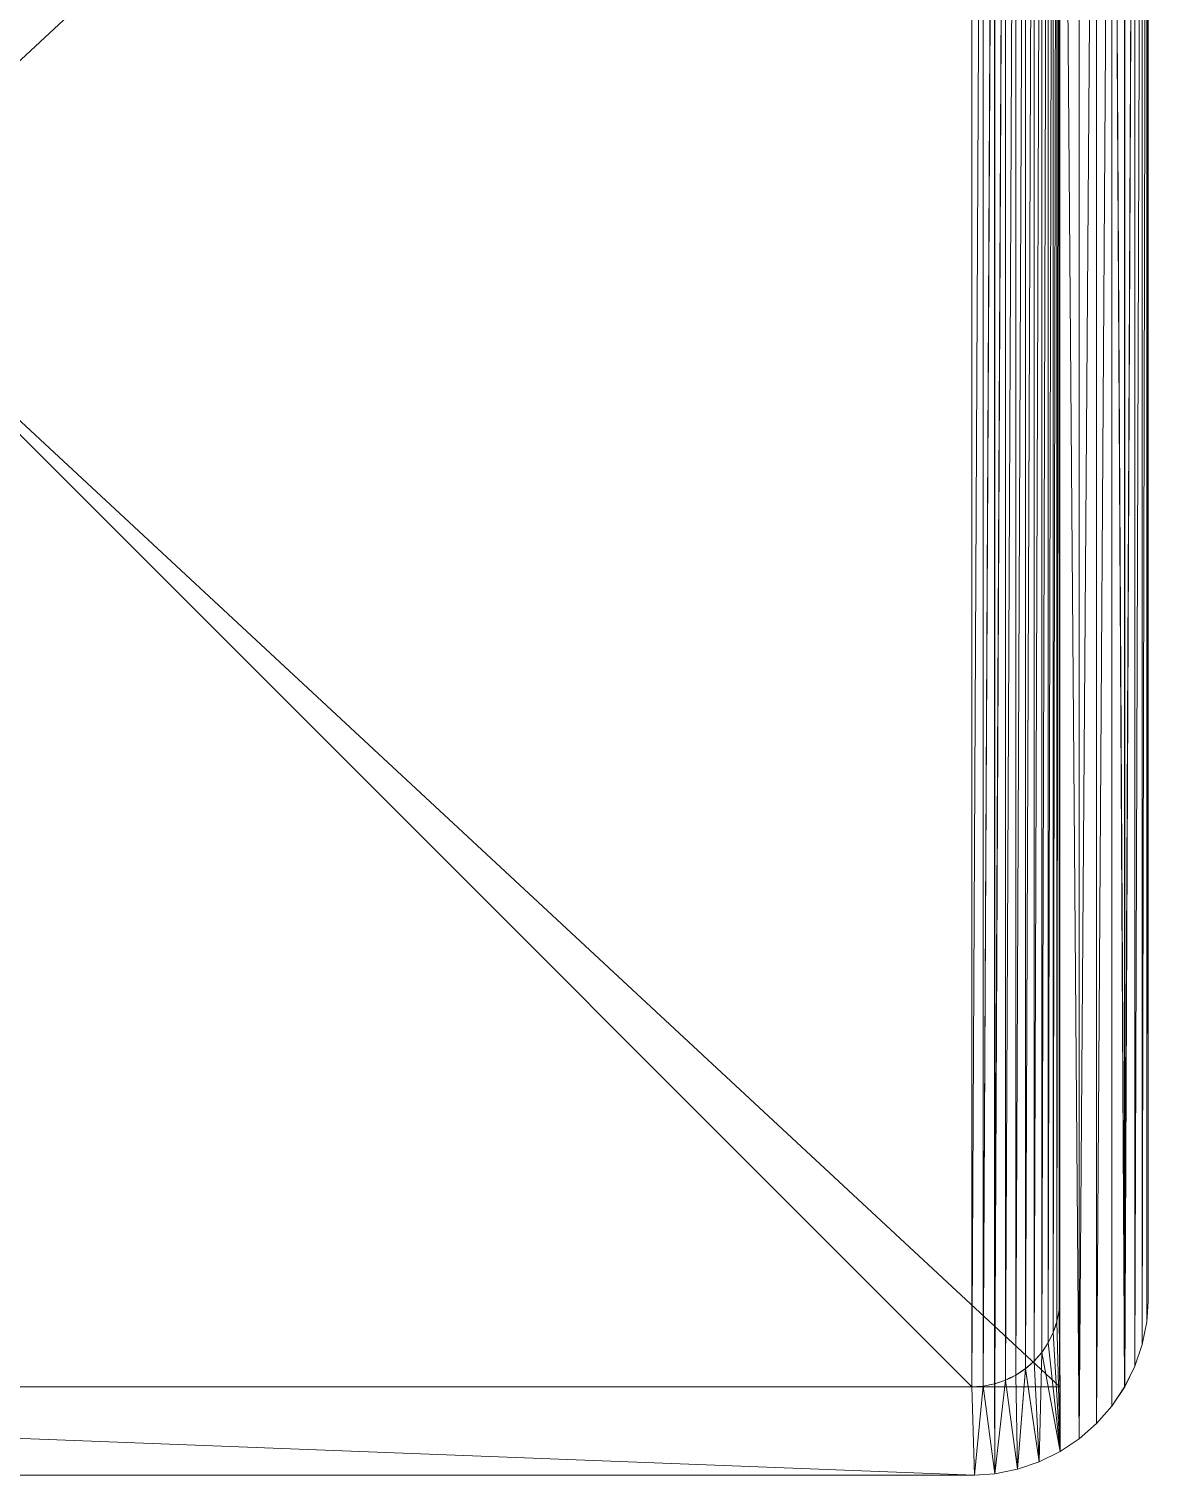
# Model space of a CAD drawing. Header units: millimetres. Extents: x -284281 to 1648660, y -821378 to -151356.
# Drawn here: x -215903.7 to -215751.3, y -270995 to -270798.2 of the extents above; entities that cross this region are included whole.
import ezdxf

# ---------------------------------------------------------------- set-up
doc = ezdxf.new("R2010")
doc.units = ezdxf.units.MM
doc.header["$MEASUREMENT"] = 0

# ---------------------------------------------------------------- blocks, each defined once
blk = doc.blocks.new('Forme_34_1')
at = {"color": 7, "linetype": 'Continuous', "lineweight": 20, "flags": 128}
for points in [[(210366.04, -270671.01), (210030.04, -270983.01)], [(210366.04, -270671.01), (210366.04, -270983.01)], [(210366.04, -270983.01), (210366.04, -270671.01)], [(210030.04, -270983.01), (210366.04, -270983.01)], [(210030.04, -270983.01), (210366.04, -270983.01)]]:
    blk.add_lwpolyline(points, dxfattribs=at)
blk = doc.blocks.new('Forme_35_1')
at = {"color": 7, "linetype": 'Continuous', "lineweight": 20, "flags": 128}
for points in [[(210366.04, -270983.01), (210030.04, -270671.01)], [(210366.04, -270671.01), (210366.04, -270983.01)], [(210366.04, -270983.01), (210030.04, -270983.01)]]:
    blk.add_lwpolyline(points, dxfattribs=at)
blk = doc.blocks.new('Forme_37_1')
at = {"color": 212, "linetype": 'Continuous', "lineweight": 5, "true_color": 0xcb00cc, "flags": 128}
blk.add_lwpolyline([(210177.24, -270983.01), (210354.04, -270983.01), (210354.71, -270982.97), (210355.6, -270982.91), (210356.27, -270982.78), (210357.15, -270982.6), (210357.79, -270982.38), (210358.62, -270982.1), (210359.24, -270981.8), (210360.04, -270981.4), (210360.6, -270981.02), (210361.33, -270980.53), (210361.85, -270980.08), (210362.52, -270979.49), (210363.11, -270978.83), (210363.55, -270978.32), (210364.05, -270977.58), (210364.43, -270977.01), (210364.82, -270976.21), (210365.13, -270975.61), (210365.41, -270974.76), (210365.63, -270974.12), (210365.8, -270973.25), (210365.93, -270972.58), (210365.99, -270971.69), (210366.04, -270971.01), (210366.04, -270807.81), (210366.04, -270683.01)], dxfattribs=at)
at = {"color": 7, "linetype": 'Continuous', "lineweight": 20, "flags": 128}
for points in [[(210366.04, -270683.01), (210365.93, -270972.58), (210365.63, -270974.12), (210365.13, -270975.61), (210364.43, -270977.01), (210363.55, -270978.32), (210362.52, -270979.49), (210361.33, -270980.53), (210360.04, -270981.4), (210358.62, -270982.1), (210357.15, -270982.6), (210355.6, -270982.91), (210354.04, -270983.01), (210042.04, -270983.01)], [(210354.04, -270983.01), (210042.04, -270671.01)], [(210354.04, -270983.01), (210354.04, -270671.01)], [(210354.04, -270983.01), (210355.6, -270671.12)], [(210355.6, -270982.91), (210355.6, -270671.12)], [(210355.6, -270982.91), (210357.15, -270671.42)], [(210357.15, -270982.6), (210357.15, -270671.42)], [(210357.15, -270982.6), (210358.62, -270671.92)], [(210358.62, -270982.1), (210358.62, -270671.92)], [(210358.62, -270982.1), (210360.04, -270672.62)], [(210360.04, -270981.4), (210360.04, -270672.62)], [(210360.04, -270981.4), (210361.33, -270673.49)], [(210361.33, -270980.53), (210361.33, -270673.49)], [(210361.33, -270980.53), (210362.52, -270674.53)], [(210362.52, -270979.49), (210362.52, -270674.53)], [(210362.52, -270979.49), (210363.55, -270675.7)], [(210363.55, -270978.32), (210363.55, -270675.7)], [(210363.55, -270978.32), (210364.43, -270677.01)], [(210364.43, -270977.01), (210364.43, -270677.01)], [(210364.43, -270977.01), (210365.13, -270678.41)], [(210365.13, -270975.61), (210365.13, -270678.41)], [(210365.13, -270975.61), (210365.63, -270679.9)], [(210365.63, -270974.12), (210365.63, -270679.9)], [(210365.63, -270974.12), (210365.93, -270681.45)], [(210365.93, -270972.58), (210365.93, -270681.45)], [(210366.04, -270683.01), (210366.04, -270971.01), (210365.93, -270972.58)]]:
    blk.add_lwpolyline(points, dxfattribs=at)
blk = doc.blocks.new('Forme_38_1')
at = {"color": 7, "linetype": 'Continuous', "lineweight": 20, "flags": 128}
for points in [[(210377.86, -270679.88), (210378.04, -270682.61), (210378.04, -270971.41), (210377.86, -270974.14), (210377.25, -270977.23), (210376.23, -270980.2), (210374.85, -270983.02), (210373.09, -270985.64), (210371.02, -270988), (210368.67, -270990.08), (210366.05, -270991.82), (210363.23, -270993.21), (210360.25, -270994.22), (210357.17, -270994.83), (210354.42, -270995.01), (210041.64, -270995.01)], [(210041.64, -270659.01), (210354.42, -270659.01), (210357.17, -270659.19), (210360.25, -270659.8), (210363.23, -270660.81), (210366.05, -270662.2), (210368.67, -270663.95), (210371.02, -270666.02), (210373.09, -270668.38), (210374.85, -270671), (210376.23, -270673.82), (210377.25, -270676.79), (210377.86, -270679.88), (210378.04, -270971.41)], [(210042.04, -270983.01), (210354.04, -270983.01), (210355.6, -270982.91), (210357.15, -270982.6), (210358.62, -270982.1), (210360.04, -270981.4), (210361.33, -270980.53), (210362.52, -270979.49), (210363.55, -270978.32), (210364.43, -270977.01), (210365.13, -270975.61), (210365.63, -270974.12), (210365.93, -270972.58)], [(210366.05, -270991.82), (210366.04, -270971.01), (210366.04, -270683.01), (210365.93, -270681.45), (210365.63, -270679.9), (210366.05, -270662.2)], [(210368.67, -270990.08), (210366.05, -270662.2)], [(210368.67, -270990.08), (210368.67, -270663.95)], [(210368.67, -270990.08), (210371.02, -270666.02)], [(210371.02, -270988), (210371.02, -270666.02)], [(210371.02, -270988), (210373.09, -270668.38)], [(210374.85, -270983.02), (210373.09, -270668.38)], [(210373.09, -270985.64), (210373.09, -270668.38)], [(210374.85, -270983.02), (210374.85, -270671)], [(210374.85, -270983.02), (210376.23, -270673.82)], [(210376.23, -270980.2), (210376.23, -270673.82)], [(210376.23, -270980.2), (210377.25, -270676.79)], [(210377.25, -270977.23), (210377.25, -270676.79)], [(210377.25, -270977.23), (210377.86, -270679.88)], [(210377.86, -270974.14), (210377.86, -270679.88)], [(210366.05, -270991.82), (210365.93, -270972.58), (210366.04, -270971.01)], [(210366.05, -270991.82), (210365.13, -270975.61)], [(210366.05, -270991.82), (210365.63, -270974.12)], [(210366.05, -270991.82), (210364.43, -270977.01)], [(210363.23, -270993.21), (210362.52, -270979.49)], [(210363.23, -270993.21), (210363.55, -270978.32)], [(210366.05, -270991.82), (210363.55, -270978.32)], [(210360.25, -270994.22), (210360.04, -270981.4)], [(210360.25, -270994.22), (210361.33, -270980.53)], [(210363.23, -270993.21), (210361.33, -270980.53)], [(210354.42, -270995.01), (210042.04, -270983.01)], [(210354.42, -270995.01), (210354.04, -270983.01)], [(210354.42, -270995.01), (210355.6, -270982.91)], [(210357.17, -270994.83), (210355.6, -270982.91)], [(210357.17, -270994.83), (210357.15, -270982.6)], [(210357.17, -270994.83), (210358.62, -270982.1)], [(210360.25, -270994.22), (210358.62, -270982.1)]]:
    blk.add_lwpolyline(points, dxfattribs=at)

msp = doc.modelspace()

# ---------------------------------------------------------------- linework, layer by layer
at = {"color": 7, "linetype": 'Continuous', "lineweight": 20, "flags": 128}
for points in [[(-216087.69029, -270659.00986), (-215774.91022, -270659.00986), (-215772.16222, -270659.18986), (-215769.07822, -270659.80186), (-215766.10222, -270660.80986), (-215763.28222, -270662.20186), (-215760.66622, -270663.95386), (-215758.31422, -270666.01786), (-215756.23822, -270668.38186), (-215754.48621, -270670.99786), (-215753.10621, -270673.81786), (-215752.08621, -270676.79386), (-215751.47421, -270679.87786), (-215751.29421, -270971.40587)], [(-215763.28222, -270991.81787), (-215763.29422, -270971.00988), (-215763.29422, -270683.00986), (-215763.40222, -270681.44986), (-215763.70222, -270679.90186), (-215763.28222, -270662.20186)], [(-215760.66622, -270990.07787), (-215763.28222, -270662.20186)], [(-215760.66622, -270990.07787), (-215760.66622, -270663.95386)], [(-215760.66622, -270990.07787), (-215758.31422, -270666.01786)], [(-215758.31422, -270988.00187), (-215758.31422, -270666.01786)], [(-215758.31422, -270988.00187), (-215756.23822, -270668.38186)], [(-215754.48621, -270983.02187), (-215756.23822, -270668.38186)], [(-215756.23822, -270985.63787), (-215756.23822, -270668.38186)], [(-215763.29422, -270671.00986), (-216099.2943, -270983.00987)], [(-215763.29422, -270983.00987), (-216099.2943, -270671.00986)], [(-215775.29422, -270983.00987), (-216087.29429, -270671.00986)], [(-215775.29422, -270983.00987), (-215775.29422, -270671.00986)], [(-215775.29422, -270983.00987), (-215773.73422, -270671.11786)], [(-215773.73422, -270982.91387), (-215773.73422, -270671.11786)], [(-215773.73422, -270982.91387), (-215772.18622, -270671.41786)], [(-215772.18622, -270982.60187), (-215772.18622, -270671.41786)], [(-215772.18622, -270982.60187), (-215770.71022, -270671.92186)], [(-215770.71022, -270982.09787), (-215770.71022, -270671.92186)], [(-215770.71022, -270982.09787), (-215769.29422, -270672.61786)], [(-215769.29422, -270981.40187), (-215769.29422, -270672.61786)], [(-215763.29422, -270671.00986), (-215763.29422, -270983.00987)], [(-215763.29422, -270983.00987), (-215763.29422, -270671.00986)], [(-215763.29422, -270671.00986), (-215763.29422, -270983.00987)], [(-215754.48621, -270983.02187), (-215754.48621, -270670.99786)], [(-215769.29422, -270981.40187), (-215767.99822, -270673.49386)], [(-215767.99822, -270980.52587), (-215767.99822, -270673.49386)], [(-215767.99822, -270980.52587), (-215766.81022, -270674.52586)], [(-215766.81022, -270979.49387), (-215766.81022, -270674.52586)], [(-215754.48621, -270983.02187), (-215753.10621, -270673.81786)], [(-215753.10621, -270980.20187), (-215753.10621, -270673.81786)], [(-215766.81022, -270979.49387), (-215765.77822, -270675.70186)], [(-215765.77822, -270978.31787), (-215765.77822, -270675.70186)], [(-215765.77822, -270978.31787), (-215764.90222, -270677.00986)], [(-215764.90222, -270977.00987), (-215764.90222, -270677.00986)], [(-215764.90222, -270977.00987), (-215764.20622, -270678.41386)], [(-215764.20622, -270975.60587), (-215764.20622, -270678.41386)], [(-215753.10621, -270980.20187), (-215752.08621, -270676.79386)], [(-215752.08621, -270977.22587), (-215752.08621, -270676.79386)], [(-215751.47421, -270679.87786), (-215751.29421, -270682.61386), (-215751.29421, -270971.40587), (-215751.47421, -270974.14187), (-215752.08621, -270977.22587), (-215753.10621, -270980.20187), (-215754.48621, -270983.02187), (-215756.23822, -270985.63787), (-215758.31422, -270988.00187), (-215760.66622, -270990.07787), (-215763.28222, -270991.81787), (-215766.10222, -270993.20987), (-215769.07822, -270994.21787), (-215772.16222, -270994.82987), (-215774.91022, -270995.00987), (-216087.69029, -270995.00987)], [(-215764.20622, -270975.60587), (-215763.70222, -270679.90186)], [(-215763.70222, -270974.11787), (-215763.70222, -270679.90186)], [(-215752.08621, -270977.22587), (-215751.47421, -270679.87786)], [(-215751.47421, -270974.14187), (-215751.47421, -270679.87786)], [(-215763.70222, -270974.11787), (-215763.40222, -270681.44986)], [(-215763.40222, -270972.58187), (-215763.40222, -270681.44986)], [(-215763.29422, -270683.00986), (-215763.40222, -270972.58187), (-215763.70222, -270974.11787), (-215764.20622, -270975.60587), (-215764.90222, -270977.00987), (-215765.77822, -270978.31787), (-215766.81022, -270979.49387), (-215767.99822, -270980.52587), (-215769.29422, -270981.40187), (-215770.71022, -270982.09787), (-215772.18622, -270982.60187), (-215773.73422, -270982.91387), (-215775.29422, -270983.00987), (-216087.29429, -270983.00987)], [(-215763.29422, -270683.00986), (-215763.29422, -270971.00987), (-215763.40222, -270972.58187)], [(-215763.28222, -270991.81787), (-215763.40222, -270972.58186), (-215763.29422, -270971.00988)], [(-216087.29429, -270983.00987), (-215775.29422, -270983.00987), (-215773.73422, -270982.91387), (-215772.18622, -270982.60187), (-215770.71022, -270982.09787), (-215769.29422, -270981.40187), (-215767.99822, -270980.52587), (-215766.81022, -270979.49387), (-215765.77822, -270978.31787), (-215764.90222, -270977.00987), (-215764.20622, -270975.60587), (-215763.70222, -270974.11787), (-215763.40222, -270972.58186)], [(-215763.28222, -270991.81787), (-215764.20622, -270975.60587)], [(-215763.28222, -270991.81787), (-215763.70222, -270974.11787)], [(-215763.28222, -270991.81787), (-215764.90222, -270977.00987)], [(-215766.10222, -270993.20987), (-215766.81022, -270979.49387)], [(-215766.10222, -270993.20987), (-215765.77822, -270978.31787)], [(-215763.28222, -270991.81787), (-215765.77822, -270978.31787)], [(-215769.07822, -270994.21787), (-215769.29422, -270981.40187)], [(-215769.07822, -270994.21787), (-215767.99822, -270980.52587)], [(-215766.10222, -270993.20987), (-215767.99822, -270980.52587)], [(-216099.2943, -270983.00987), (-215763.29422, -270983.00987)], [(-216099.2943, -270983.00987), (-215763.29422, -270983.00987)], [(-215763.29422, -270983.00987), (-216099.2943, -270983.00987)], [(-215774.91022, -270995.00987), (-216087.29429, -270983.00987)], [(-215774.91022, -270995.00987), (-215775.29422, -270983.00987)], [(-215774.91022, -270995.00987), (-215773.73422, -270982.91387)], [(-215772.16222, -270994.82987), (-215773.73422, -270982.91387)], [(-215772.16222, -270994.82987), (-215772.18622, -270982.60187)], [(-215772.16222, -270994.82987), (-215770.71022, -270982.09787)], [(-215769.07822, -270994.21787), (-215770.71022, -270982.09787)]]:
    msp.add_lwpolyline(points, dxfattribs=at)
at = {"color": 212, "linetype": 'Continuous', "lineweight": 5, "true_color": 0xcb00cc, "flags": 128}
msp.add_lwpolyline([(-215952.09438, -270983.00987), (-215775.29422, -270983.00987), (-215774.61822, -270982.96827), (-215773.73422, -270982.91387), (-215773.06342, -270982.77867), (-215772.18622, -270982.60187), (-215771.54662, -270982.38347), (-215770.71022, -270982.09787), (-215770.09662, -270981.79627), (-215769.29422, -270981.40187), (-215768.73262, -270981.02227), (-215767.99822, -270980.52587), (-215767.48342, -270980.07867), (-215766.81022, -270979.49387), (-215766.22542, -270978.82747), (-215765.77822, -270978.31787), (-215765.28182, -270977.57667), (-215764.90222, -270977.00987), (-215764.50782, -270976.21427), (-215764.20622, -270975.60587), (-215763.92062, -270974.76267), (-215763.70222, -270974.11787), (-215763.53222, -270973.24747), (-215763.40222, -270972.58187), (-215763.34102, -270971.69107), (-215763.29422, -270971.00987), (-215763.29422, -270807.80975), (-215763.29422, -270683.00986)], dxfattribs=at)

# ---------------------------------------------------------------- block references
at = {"linetype": 'Continuous', "lineweight": 0}
for name in ['Forme_38_1', 'Forme_34_1', 'Forme_35_1', 'Forme_37_1']:
    msp.add_blockref(name, (-426129.3317, 0), dxfattribs=at)

doc.saveas('drawing.dxf')
